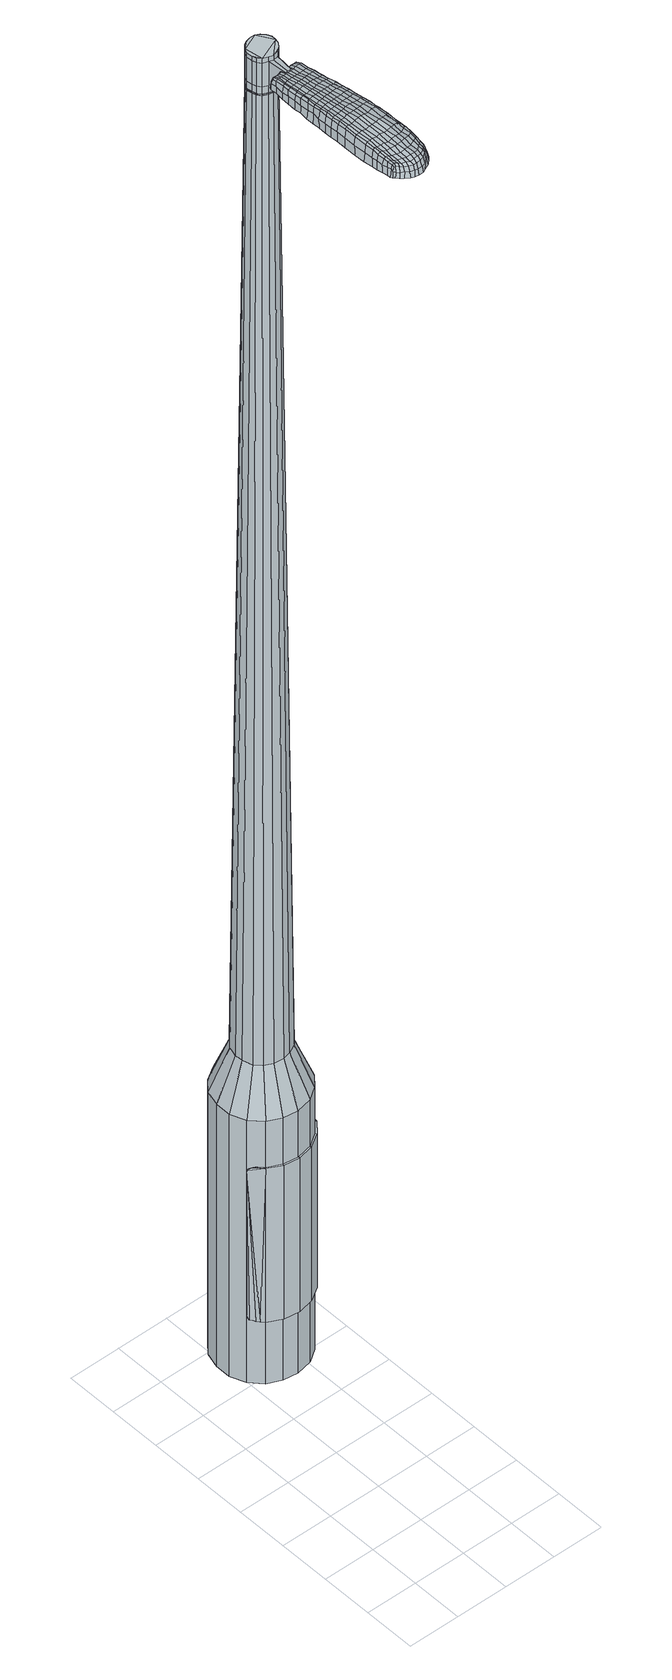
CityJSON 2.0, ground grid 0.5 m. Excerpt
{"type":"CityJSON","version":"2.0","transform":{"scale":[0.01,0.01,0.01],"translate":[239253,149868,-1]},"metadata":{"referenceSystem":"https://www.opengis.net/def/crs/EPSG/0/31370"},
"CityObjects":{
"object1":{"type":"GenericCityObject","attributes":{"cluster":774,"mean_distance_to_centroid":0.327,"new_centroid_x":239253.84,"new_centroid_y":149870.8,"mean_distance_to_camera":8.28,"H1":7.16,"H2":11.08,"Z_final":112.35,"cluster2":-1,"proj_x":239250.03,"proj_y":149870.94,"id_line":51795,"bearing_l":182.14,"distance":3.81,"orientation":"left","G_obj":272.14},"geometry":[{"type":"MultiSurface","lod":"2","boundaries":[[[0,1,2,3]],[[1,4,5,2]],[[4,6,7,5]],[[6,8,9,7]],[[8,10,11,9]],[[10,12,13,11]],[[12,14,15,13]],[[14,16,17,15]],[[16,18,19,17]],[[18,20,21,19]],[[20,22,23,21]],[[22,24,25,23]],[[24,26,27,25]],[[26,28,29,27]],[[28,30,31,29]],[[30,32,33,31]],[[32,34,35,33]],[[34,0,3,35]],[[36,37,38,39]],[[38,40,41,42]],[[41,43,42]],[[42,44,45,46]],[[45,47,46]],[[46,48,49,50]],[[49,51,50]],[[42,46,50,38]],[[50,52,39,38]],[[53,36,39]],[[2,5,7,35]],[[7,9,11,15]],[[11,13,15]],[[15,17,19,23]],[[19,21,23]],[[23,25,27,31]],[[27,29,31]],[[15,23,31,7]],[[31,33,35,7]],[[3,2,35]],[[1,0,54,55]],[[0,34,56,54]],[[34,32,57,56]],[[32,30,58,57]],[[30,28,59,58]],[[28,26,60,59]],[[26,24,61,60]],[[24,22,62,61]],[[22,20,63,62]],[[20,18,64,63]],[[18,16,65,64]],[[16,14,66,65]],[[14,12,67,66]],[[12,10,68,67]],[[10,8,69,68]],[[8,6,70,69]],[[6,4,71,70]],[[4,1,55,71]],[[55,54,72,73]],[[54,56,74,72]],[[56,57,75,74]],[[57,58,76,75]],[[58,59,77,76]],[[59,60,78,77]],[[60,61,79,78]],[[61,62,80,79]],[[62,63,81,80]],[[63,64,82,81]],[[64,65,83,82]],[[65,66,84,83]],[[66,67,85,84]],[[67,68,86,85]],[[68,69,87,86]],[[69,70,88,87]],[[70,71,89,88]],[[71,55,73,89]],[[90,91,92,93]],[[94,95,91,90]],[[96,97,95,94]],[[98,99,97,96]],[[100,101,99,98]],[[102,103,101,100]],[[79,104,103,102]],[[105,106,104,79]],[[107,108,106,105]],[[82,109,108,107]],[[83,110,109,82]],[[111,112,110,83]],[[85,113,112,111]],[[114,115,113,85]],[[87,116,115,114]],[[117,118,116,87]],[[119,120,118,117]],[[93,92,120,119]],[[121,122,123,124]],[[125,121,124,126]],[[127,125,126,128]],[[129,127,128,130]],[[131,129,130,132]],[[133,131,132,134]],[[135,133,134,136]],[[137,135,136,138]],[[139,137,138,140]],[[141,139,140,142]],[[143,141,142,144]],[[145,143,144,146]],[[147,145,146,148]],[[149,147,148,150]],[[151,149,150,152]],[[153,151,152,154]],[[73,72,90,93]],[[72,74,94,90]],[[74,75,96,94]],[[75,76,98,96]],[[76,77,100,98]],[[77,78,102,100]],[[78,79,102]],[[80,105,79]],[[80,81,107,105]],[[81,82,107]],[[84,111,83]],[[84,85,111]],[[86,114,85]],[[86,87,114]],[[88,117,87]],[[88,89,119,117]],[[89,73,93,119]],[[155,156,92,91]],[[156,157,120,92]],[[157,158,118,120]],[[158,116,118]],[[159,115,116]],[[159,113,115]],[[160,112,113]],[[160,110,112]],[[161,108,109]],[[161,162,106,108]],[[162,104,106]],[[163,103,104]],[[163,164,101,103]],[[164,165,99,101]],[[165,166,97,99]],[[166,167,95,97]],[[167,155,91,95]],[[39,52,153,168]],[[156,155,169,154]],[[53,39,168,122]],[[155,167,123,169]],[[36,53,122,121]],[[167,166,124,123]],[[37,36,121,125]],[[166,165,126,124]],[[38,37,125,127]],[[165,164,128,126]],[[40,38,127,129]],[[164,163,130,128]],[[41,40,129,131]],[[163,104,132,130]],[[43,41,131,133]],[[104,162,134,132]],[[42,43,133,135]],[[162,161,136,134]],[[44,42,135,137]],[[161,109,138,136]],[[45,44,137,139]],[[109,110,140,138]],[[47,45,139,141]],[[110,160,142,140]],[[46,47,141,143]],[[160,113,144,142]],[[48,46,143,145]],[[113,159,146,144]],[[49,48,145,147]],[[159,116,148,146]],[[51,49,147,149]],[[116,158,150,148]],[[50,51,149,151]],[[158,157,152,150]],[[52,50,151,153]],[[157,156,154,152]],[[153,154,170,171]],[[154,169,172,170]],[[169,123,173,172]],[[123,122,174,173]],[[122,168,175,174]],[[168,153,171,175]],[[176,177,178,179]],[[180,176,179,181]],[[176,180,182,183]],[[177,176,183,184]],[[185,186,187,188]],[[189,185,188,190]],[[185,189,191,192]],[[186,185,192,193]],[[194,195,196,197]],[[198,194,197,199]],[[194,198,200,201]],[[195,194,201,202]],[[203,204,205,206]],[[207,203,206,208]],[[203,207,209,210]],[[204,203,210,211]],[[212,213,214,215]],[[216,212,215,217]],[[212,216,218,219]],[[213,212,219,220]],[[221,222,223,224]],[[225,221,224,226]],[[221,225,227,228]],[[222,221,228,229]],[[230,231,232,233]],[[222,230,233,223]],[[230,222,229,234]],[[231,230,234,235]],[[236,237,238,239]],[[231,236,239,232]],[[236,231,235,240]],[[237,236,240,241]],[[242,180,181,243]],[[237,242,243,238]],[[242,237,241,244]],[[180,242,244,182]],[[245,246,247,248]],[[249,245,248,250]],[[245,249,251,252]],[[246,245,252,253]],[[254,255,256,257]],[[246,254,257,247]],[[254,246,253,258]],[[255,254,258,259]],[[260,261,262,263]],[[255,260,263,256]],[[260,255,259,264]],[[261,260,264,265]],[[266,267,268,269]],[[261,266,269,262]],[[266,261,265,270]],[[267,266,270,271]],[[272,177,184,273]],[[267,272,273,268]],[[272,267,271,274]],[[177,272,274,178]],[[275,276,277,278]],[[279,275,278,280]],[[275,279,281,282]],[[276,275,282,283]],[[284,285,286,287]],[[276,284,287,277]],[[284,276,283,288]],[[285,284,288,289]],[[290,291,292,293]],[[285,290,293,286]],[[290,285,289,294]],[[291,290,294,295]],[[296,189,190,297]],[[291,296,297,292]],[[296,291,295,298]],[[189,296,298,191]],[[299,300,301,302]],[[303,299,302,304]],[[299,303,305,306]],[[300,299,306,307]],[[308,309,310,311]],[[300,308,311,301]],[[308,300,307,312]],[[309,308,312,313]],[[314,315,316,317]],[[309,314,317,310]],[[314,309,313,318]],[[315,314,318,319]],[[320,321,322,323]],[[315,320,323,316]],[[320,315,319,324]],[[321,320,324,325]],[[326,186,193,327]],[[321,326,327,322]],[[326,321,325,328]],[[186,326,328,187]],[[329,215,214,330]],[[331,329,330,332]],[[329,331,333,334]],[[215,329,334,217]],[[335,331,332,336]],[[337,335,336,338]],[[335,337,339,340]],[[331,335,340,333]],[[341,337,338,342]],[[343,341,342,344]],[[341,343,345,346]],[[337,341,346,339]],[[347,343,344,348]],[[349,347,348,350]],[[347,349,351,352]],[[343,347,352,345]],[[353,349,350,354]],[[204,353,354,205]],[[353,204,211,355]],[[349,353,355,351]],[[356,357,202,201]],[[358,356,201,200]],[[356,358,359,360]],[[357,356,360,361]],[[362,363,361,360]],[[364,362,360,359]],[[362,364,365,366]],[[363,362,366,367]],[[368,369,367,366]],[[370,368,366,365]],[[368,370,371,372]],[[369,368,372,373]],[[374,375,373,372]],[[376,374,372,371]],[[374,376,209,207]],[[375,374,207,208]],[[377,378,379,380]],[[279,377,380,281]],[[377,279,280,381]],[[378,377,381,382]],[[383,198,199,384]],[[378,383,384,379]],[[383,378,382,385]],[[198,383,385,200]],[[386,387,388,389]],[[225,386,389,227]],[[386,225,226,390]],[[387,386,390,391]],[[392,393,394,395]],[[387,392,395,388]],[[392,387,391,396]],[[393,392,396,397]],[[398,195,202,399]],[[393,398,399,394]],[[398,393,397,400]],[[195,398,400,196]],[[401,402,403,404]],[[183,401,404,184]],[[401,183,182,405]],[[402,401,405,406]],[[407,408,409,410]],[[402,407,410,403]],[[407,402,406,411]],[[408,407,411,412]],[[413,206,205,414]],[[408,413,414,409]],[[413,408,412,415]],[[206,413,415,208]],[[416,417,418,419]],[[188,416,419,190]],[[416,188,187,420]],[[417,416,420,421]],[[422,210,209,423]],[[417,422,423,418]],[[422,417,421,424]],[[210,422,424,211]],[[425,426,427,428]],[[303,425,428,305]],[[425,303,304,429]],[[426,425,429,430]],[[431,216,217,432]],[[426,431,432,427]],[[431,426,430,433]],[[216,431,433,218]],[[434,435,436,437]],[[249,434,437,251]],[[434,249,250,438]],[[435,434,438,439]],[[440,441,442,443]],[[435,440,443,436]],[[440,435,439,444]],[[441,440,444,445]],[[446,213,220,447]],[[441,446,447,442]],[[446,441,445,448]],[[213,446,448,214]],[[449,450,439,438]],[[248,449,438,250]],[[449,248,247,451]],[[450,449,451,452]],[[453,454,445,444]],[[450,453,444,439]],[[453,450,452,455]],[[454,453,455,456]],[[457,330,214,448]],[[454,457,448,445]],[[457,454,456,458]],[[330,457,458,332]],[[459,460,461,462]],[[306,459,462,307]],[[459,306,305,428]],[[460,459,428,427]],[[463,334,333,464]],[[460,463,464,461]],[[463,460,427,432]],[[334,463,432,217]],[[465,466,452,451]],[[257,465,451,247]],[[465,257,256,467]],[[466,465,467,468]],[[469,470,456,455]],[[466,469,455,452]],[[469,466,468,471]],[[470,469,471,472]],[[473,336,332,458]],[[470,473,458,456]],[[473,470,472,474]],[[336,473,474,338]],[[475,476,477,478]],[[312,475,478,313]],[[475,312,307,462]],[[476,475,462,461]],[[479,340,339,480]],[[476,479,480,477]],[[479,476,461,464]],[[340,479,464,333]],[[481,482,468,467]],[[263,481,467,256]],[[481,263,262,483]],[[482,481,483,484]],[[485,486,472,471]],[[482,485,471,468]],[[485,482,484,487]],[[486,485,487,488]],[[489,342,338,474]],[[486,489,474,472]],[[489,486,488,490]],[[342,489,490,344]],[[491,492,493,494]],[[318,491,494,319]],[[491,318,313,478]],[[492,491,478,477]],[[495,346,345,496]],[[492,495,496,493]],[[495,492,477,480]],[[346,495,480,339]],[[497,498,484,483]],[[269,497,483,262]],[[497,269,268,499]],[[498,497,499,500]],[[501,502,488,487]],[[498,501,487,484]],[[501,498,500,503]],[[502,501,503,504]],[[505,348,344,490]],[[502,505,490,488]],[[505,502,504,506]],[[348,505,506,350]],[[507,508,509,510]],[[324,507,510,325]],[[507,324,319,494]],[[508,507,494,493]],[[511,352,351,512]],[[508,511,512,509]],[[511,508,493,496]],[[352,511,496,345]],[[513,514,500,499]],[[273,513,499,268]],[[513,273,184,404]],[[514,513,404,403]],[[515,516,504,503]],[[514,515,503,500]],[[515,514,403,410]],[[516,515,410,409]],[[517,354,350,506]],[[516,517,506,504]],[[517,516,409,414]],[[354,517,414,205]],[[518,519,421,420]],[[328,518,420,187]],[[518,328,325,510]],[[519,518,510,509]],[[520,355,211,424]],[[519,520,424,421]],[[520,519,509,512]],[[355,520,512,351]],[[521,522,382,381]],[[278,521,381,280]],[[521,278,277,523]],[[522,521,523,524]],[[525,358,200,385]],[[522,525,385,382]],[[525,522,524,526]],[[358,525,526,359]],[[527,528,529,530]],[[228,527,530,229]],[[527,228,227,389]],[[528,527,389,388]],[[531,532,533,534]],[[528,531,534,529]],[[531,528,388,395]],[[532,531,395,394]],[[535,357,361,536]],[[532,535,536,533]],[[535,532,394,399]],[[357,535,399,202]],[[537,538,524,523]],[[287,537,523,277]],[[537,287,286,539]],[[538,537,539,540]],[[541,364,359,526]],[[538,541,526,524]],[[541,538,540,542]],[[364,541,542,365]],[[543,544,545,546]],[[234,543,546,235]],[[543,234,229,530]],[[544,543,530,529]],[[547,548,549,550]],[[544,547,550,545]],[[547,544,529,534]],[[548,547,534,533]],[[551,363,367,552]],[[548,551,552,549]],[[551,548,533,536]],[[363,551,536,361]],[[553,554,540,539]],[[293,553,539,286]],[[553,293,292,555]],[[554,553,555,556]],[[557,370,365,542]],[[554,557,542,540]],[[557,554,556,558]],[[370,557,558,371]],[[559,560,561,562]],[[240,559,562,241]],[[559,240,235,546]],[[560,559,546,545]],[[563,564,565,566]],[[560,563,566,561]],[[563,560,545,550]],[[564,563,550,549]],[[567,369,373,568]],[[564,567,568,565]],[[567,564,549,552]],[[369,567,552,367]],[[569,570,556,555]],[[297,569,555,292]],[[569,297,190,419]],[[570,569,419,418]],[[571,376,371,558]],[[570,571,558,556]],[[571,570,418,423]],[[376,571,423,209]],[[572,573,406,405]],[[244,572,405,182]],[[572,244,241,562]],[[573,572,562,561]],[[574,575,412,411]],[[573,574,411,406]],[[574,573,561,566]],[[575,574,566,565]],[[576,375,208,415]],[[575,576,415,412]],[[576,575,565,568]],[[375,576,568,373]],[[577,578,579,580]],[[580,579,581,582]],[[583,581,579,584]],[[584,579,578,585]],[[586,587,588,589]],[[589,588,590,591]],[[592,590,588,593]],[[593,588,587,594]],[[595,596,597,598]],[[598,597,599,600]],[[601,599,597,602]],[[602,597,596,603]],[[604,605,606,607]],[[607,606,608,609]],[[610,608,606,611]],[[611,606,605,612]],[[613,614,615,616]],[[616,615,617,618]],[[619,617,615,620]],[[620,615,614,621]],[[622,623,624,625]],[[625,624,626,627]],[[628,626,624,629]],[[629,624,623,630]],[[631,632,633,634]],[[634,633,623,622]],[[630,623,633,635]],[[635,633,632,636]],[[637,638,639,640]],[[640,639,632,631]],[[636,632,639,641]],[[641,639,638,642]],[[582,581,643,644]],[[644,643,638,637]],[[642,638,643,645]],[[645,643,581,583]],[[646,647,648,649]],[[649,648,650,651]],[[652,650,648,653]],[[653,648,647,654]],[[655,656,657,658]],[[658,657,647,646]],[[654,647,657,659]],[[659,657,656,660]],[[661,662,663,664]],[[664,663,656,655]],[[660,656,663,665]],[[665,663,662,666]],[[667,668,669,670]],[[670,669,662,661]],[[666,662,669,671]],[[671,669,668,672]],[[585,578,673,674]],[[674,673,668,667]],[[672,668,673,675]],[[675,673,578,577]],[[676,677,678,679]],[[679,678,680,681]],[[682,680,678,683]],[[683,678,677,684]],[[685,686,687,688]],[[688,687,677,676]],[[684,677,687,689]],[[689,687,686,690]],[[691,692,693,694]],[[694,693,686,685]],[[690,686,693,695]],[[695,693,692,696]],[[591,590,697,698]],[[698,697,692,691]],[[696,692,697,699]],[[699,697,590,592]],[[700,701,702,703]],[[703,702,704,705]],[[706,704,702,707]],[[707,702,701,708]],[[709,710,711,712]],[[712,711,701,700]],[[708,701,711,713]],[[713,711,710,714]],[[715,716,717,718]],[[718,717,710,709]],[[714,710,717,719]],[[719,717,716,720]],[[721,722,723,724]],[[724,723,716,715]],[[720,716,723,725]],[[725,723,722,726]],[[594,587,727,728]],[[728,727,722,721]],[[726,722,727,729]],[[729,727,587,586]],[[613,616,730,731]],[[731,730,732,733]],[[734,732,730,735]],[[735,730,616,618]],[[733,732,736,737]],[[737,736,738,739]],[[740,738,736,741]],[[741,736,732,734]],[[739,738,742,743]],[[743,742,744,745]],[[746,744,742,747]],[[747,742,738,740]],[[745,744,748,749]],[[749,748,750,751]],[[752,750,748,753]],[[753,748,744,746]],[[751,750,754,755]],[[755,754,605,604]],[[612,605,754,756]],[[756,754,750,752]],[[603,757,758,602]],[[602,758,759,601]],[[760,759,758,761]],[[761,758,757,762]],[[762,763,764,761]],[[761,764,765,760]],[[766,765,764,767]],[[767,764,763,768]],[[768,769,770,767]],[[767,770,771,766]],[[772,771,770,773]],[[773,770,769,774]],[[774,775,776,773]],[[773,776,777,772]],[[610,777,776,608]],[[608,776,775,609]],[[778,779,780,781]],[[781,780,680,682]],[[681,680,780,782]],[[782,780,779,783]],[[600,599,784,785]],[[785,784,779,778]],[[783,779,784,786]],[[786,784,599,601]],[[787,788,789,790]],[[790,789,626,628]],[[627,626,789,791]],[[791,789,788,792]],[[793,794,795,796]],[[796,795,788,787]],[[792,788,795,797]],[[797,795,794,798]],[[603,596,799,800]],[[800,799,794,793]],[[798,794,799,801]],[[801,799,596,595]],[[802,803,804,805]],[[805,804,584,585]],[[583,584,804,806]],[[806,804,803,807]],[[808,809,810,811]],[[811,810,803,802]],[[807,803,810,812]],[[812,810,809,813]],[[604,607,814,815]],[[815,814,809,808]],[[813,809,814,816]],[[816,814,607,609]],[[817,818,819,820]],[[820,819,589,591]],[[586,589,819,821]],[[821,819,818,822]],[[610,611,823,824]],[[824,823,818,817]],[[822,818,823,825]],[[825,823,611,612]],[[826,827,704,828]],[[828,704,706]],[[705,704,827,829]],[[618,617,830,831]],[[831,830,827,826]],[[829,827,830,832]],[[832,830,617,619]],[[833,834,650,835]],[[835,650,652]],[[651,650,836]],[[836,650,834,837]],[[838,839,840,841]],[[841,840,834,833]],[[837,834,840,842]],[[842,840,839,843]],[[621,614,844,845]],[[845,844,839,838]],[[843,839,844,846]],[[846,844,614,613]],[[837,847,848,836]],[[836,848,649,651]],[[646,649,848,849]],[[849,848,847,850]],[[843,851,852,842]],[[842,852,847,837]],[[850,847,852,853]],[[853,852,851,854]],[[613,731,855,846]],[[846,855,851,843]],[[854,851,855,856]],[[856,855,731,733]],[[857,858,859,860]],[[860,859,707,708]],[[706,707,859,828]],[[828,859,858,826]],[[734,735,861,862]],[[862,861,858,857]],[[826,858,861,831]],[[831,861,735,618]],[[850,863,864,849]],[[849,864,658,646]],[[655,658,864,865]],[[865,864,863,866]],[[854,867,868,853]],[[853,868,863,850]],[[866,863,868,869]],[[869,868,867,870]],[[733,737,871,856]],[[856,871,867,854]],[[870,867,871,872]],[[872,871,737,739]],[[873,874,875,876]],[[876,875,713,714]],[[708,713,875,860]],[[860,875,874,857]],[[740,741,877,878]],[[878,877,874,873]],[[857,874,877,862]],[[862,877,741,734]],[[866,879,880,865]],[[865,880,664,655]],[[661,664,880,881]],[[881,880,879,882]],[[870,883,884,869]],[[869,884,879,866]],[[882,879,884,885]],[[885,884,883,886]],[[739,743,887,872]],[[872,887,883,870]],[[886,883,887,888]],[[888,887,743,745]],[[889,890,891,892]],[[892,891,719,720]],[[714,719,891,876]],[[876,891,890,873]],[[746,747,893,894]],[[894,893,890,889]],[[873,890,893,878]],[[878,893,747,740]],[[882,895,896,881]],[[881,896,670,661]],[[667,670,896,897]],[[897,896,895,898]],[[886,899,900,885]],[[885,900,895,882]],[[898,895,900,901]],[[901,900,899,902]],[[745,749,903,888]],[[888,903,899,886]],[[902,899,903,904]],[[904,903,749,751]],[[905,906,907,908]],[[908,907,725,726]],[[720,725,907,892]],[[892,907,906,889]],[[752,753,909,910]],[[910,909,906,905]],[[889,906,909,894]],[[894,909,753,746]],[[898,911,912,897]],[[897,912,674,667]],[[585,674,912,805]],[[805,912,911,802]],[[902,913,914,901]],[[901,914,911,898]],[[802,911,914,811]],[[811,914,913,808]],[[751,755,915,904]],[[904,915,913,902]],[[808,913,915,815]],[[815,915,755,604]],[[822,916,917,821]],[[821,917,729,586]],[[726,729,917,908]],[[908,917,916,905]],[[612,756,918,825]],[[825,918,916,822]],[[905,916,918,910]],[[910,918,756,752]],[[783,919,920,782]],[[782,920,679,681]],[[676,679,920,921]],[[921,920,919,922]],[[601,759,923,786]],[[786,923,919,783]],[[922,919,923,924]],[[924,923,759,760]],[[925,926,927,928]],[[928,927,629,630]],[[628,629,927,790]],[[790,927,926,787]],[[929,930,931,932]],[[932,931,926,925]],[[787,926,931,796]],[[796,931,930,793]],[[762,757,933,934]],[[934,933,930,929]],[[793,930,933,800]],[[800,933,757,603]],[[922,935,936,921]],[[921,936,688,676]],[[685,688,936,937]],[[937,936,935,938]],[[760,765,939,924]],[[924,939,935,922]],[[938,935,939,940]],[[940,939,765,766]],[[941,942,943,944]],[[944,943,635,636]],[[630,635,943,928]],[[928,943,942,925]],[[945,946,947,948]],[[948,947,942,941]],[[925,942,947,932]],[[932,947,946,929]],[[768,763,949,950]],[[950,949,946,945]],[[929,946,949,934]],[[934,949,763,762]],[[938,951,952,937]],[[937,952,694,685]],[[691,694,952,953]],[[953,952,951,954]],[[766,771,955,940]],[[940,955,951,938]],[[954,951,955,956]],[[956,955,771,772]],[[957,958,959,960]],[[960,959,641,642]],[[636,641,959,944]],[[944,959,958,941]],[[961,962,963,964]],[[964,963,958,957]],[[941,958,963,948]],[[948,963,962,945]],[[774,769,965,966]],[[966,965,962,961]],[[945,962,965,950]],[[950,965,769,768]],[[954,967,968,953]],[[953,968,698,691]],[[591,698,968,820]],[[820,968,967,817]],[[772,777,969,956]],[[956,969,967,954]],[[817,967,969,824]],[[824,969,777,610]],[[807,970,971,806]],[[806,971,645,583]],[[642,645,971,960]],[[960,971,970,957]],[[813,972,973,812]],[[812,973,970,807]],[[957,970,973,964]],[[964,973,972,961]],[[609,775,974,816]],[[816,974,972,813]],[[961,972,974,966]],[[966,974,775,774]],[[577,580,179,178]],[[580,582,181,179]],[[592,593,192,191]],[[593,594,193,192]],[[595,598,197,196]],[[598,600,199,197]],[[619,620,219,218]],[[620,621,220,219]],[[622,625,224,223]],[[625,627,226,224]],[[631,634,233,232]],[[634,622,223,233]],[[637,640,239,238]],[[640,631,232,239]],[[582,644,243,181]],[[644,637,238,243]],[[652,653,252,251]],[[653,654,253,252]],[[654,659,258,253]],[[659,660,259,258]],[[660,665,264,259]],[[665,666,265,264]],[[666,671,270,265]],[[671,672,271,270]],[[672,675,274,271]],[[675,577,178,274]],[[682,683,282,281]],[[683,684,283,282]],[[684,689,288,283]],[[689,690,289,288]],[[690,695,294,289]],[[695,696,295,294]],[[696,699,298,295]],[[699,592,191,298]],[[700,703,302,301]],[[703,705,304,302]],[[709,712,311,310]],[[712,700,301,311]],[[715,718,317,316]],[[718,709,310,317]],[[721,724,323,322]],[[724,715,316,323]],[[594,728,327,193]],[[728,721,322,327]],[[778,781,380,379]],[[781,682,281,380]],[[600,785,384,199]],[[785,778,379,384]],[[627,791,390,226]],[[791,792,391,390]],[[792,797,396,391]],[[797,798,397,396]],[[798,801,400,397]],[[801,595,196,400]],[[705,429,304]],[[705,829,430,429]],[[829,832,433,430]],[[832,619,218,433]],[[833,835,437,436]],[[835,652,251,437]],[[838,841,443,442]],[[841,833,436,443]],[[621,845,447,220]],[[845,838,442,447]],[[975,976,977,978]],[[979,980,978,977]],[[981,982,983,984]],[[985,986,987,988]],[[976,989,990,977]],[[991,979,977,990]],[[992,981,984,993]],[[994,995,986,985]],[[989,996,997,990]],[[997,998,991,990]],[[999,992,993,1000]],[[1001,995,994,1002]],[[996,1003,1004,997]],[[1004,1005,998,997]],[[1006,999,1000,1007]],[[1008,1001,1002,1009]],[[1010,1011,1012,1013]],[[1014,1015,1011,1010]],[[1014,1016,1017,1015]],[[1016,1018,1019,1017]],[[1020,1021,1022,1023]],[[1024,1025,1021,1020]],[[1026,1027,1025,1024]],[[1028,1029,1027,1026]],[[1023,1012,1011,1020]],[[1020,1011,1015,1024]],[[1015,1017,1026,1024]],[[1017,1019,1028,1026]],[[984,983,980,979]],[[993,984,979,991]],[[998,1000,993,991]],[[1005,1007,1000,998]],[[985,988,982,981]],[[994,985,981,992]],[[1002,994,992,999]],[[1009,1002,999,1006]],[[986,1010,1013,987]],[[995,1014,1010,986]],[[1016,1014,995,1001]],[[1018,1016,1001,1008]],[[1030,1031,1032,1033]],[[1032,1034,1035,1036]],[[1032,1036,1037,1038]],[[1032,1038,1033]],[[1039,1030,1033,1040]],[[1041,1040,1033,1042]],[[1043,1042,1033]],[[1044,1032,1031,1045]],[[1046,1044,1045,1047]],[[1048,1046,1047,1049]],[[1050,1048,1049,1051]],[[1052,1050,1051,1053]],[[1053,1054,1055,1056]],[[1053,1056,1057,1058]],[[1053,1058,1059,1060]],[[1059,1061,1062,1063]],[[1059,1063,1064,1065]],[[1059,1065,1060]],[[1053,1060,1052]],[[1066,1067,1031,1030]],[[1068,1069,1034,1032]],[[1070,1071,1043,1033]],[[1067,1072,1045,1031]],[[1073,1068,1032,1044]],[[1072,1074,1047,1045]],[[1075,1073,1044,1046]],[[1074,1076,1049,1047]],[[1077,1075,1046,1048]],[[1076,1078,1051,1049]],[[1079,1077,1048,1050]],[[1078,1080,1053,1051]],[[1081,1079,1050,1052]],[[1080,1082,1054,1053]],[[1083,1084,1061,1059]],[[1085,1081,1052,1060]],[[1055,1054,1082,1086]],[[1056,1055,1086,1087]],[[1057,1056,1087,1088]],[[1058,1057,1088,1089]],[[1059,1058,1089,1083]],[[1090,1066,1030,1039]],[[1091,1090,1039,1040]],[[1092,1091,1040,1041]],[[1093,1092,1041,1042]],[[1071,1093,1042,1043]],[[1035,1034,1069,1094]],[[1062,1061,1084,1095]],[[1036,1035,1094,1096]],[[1037,1036,1096,1097]],[[1038,1037,1097,1098]],[[1033,1038,1098,1070]],[[1063,1062,1095,1099]],[[1064,1063,1099,1100]],[[1065,1064,1100,1101]],[[1060,1065,1101,1085]]]}]}
},
"vertices":[
[87,236,384],[73,238,384],[73,238,96],[87,236,96],[60,244,384],[60,244,96],[50,255,384],[50,255,96],[44,269,384],[44,269,96],[44,284,384],[44,284,96],[48,298,384],[48,298,96],[57,309,384],[57,309,96],[70,317,384],[70,317,96],[84,320,384],[84,320,96],[99,318,384],[99,318,96],[112,311,384],[112,311,96],[122,300,384],[122,300,96],[127,287,384],[127,287,96],[128,272,384],[128,272,96],[123,258,384],[123,258,96],[114,247,384],[114,247,96],[102,239,384],[102,239,96],[95,268,1524],[98,272,1524],[99,276,1524],[86,264,1524],[99,281,1524],[97,285,1524],[90,291,1524],[94,289,1524],[85,291,1524],[81,290,1524],[74,284,1524],[77,288,1524],[72,280,1524],[73,275,1524],[77,267,1524],[74,271,1524],[82,265,1524],[91,265,1524],[87,253,429],[78,254,429],[95,255,429],[103,259,429],[108,266,429],[111,274,429],[110,283,429],[107,291,429],[101,298,429],[93,302,429],[85,303,429],[76,301,429],[69,297,429],[63,290,429],[61,281,429],[61,273,429],[64,264,429],[70,258,429],[86,264,1483],[82,265,1483],[91,265,1483],[95,268,1483],[98,272,1483],[99,276,1483],[99,281,1483],[97,285,1483],[94,289,1483],[90,291,1483],[85,291,1483],[81,290,1483],[77,288,1483],[74,284,1483],[72,280,1483],[73,275,1483],[74,271,1483],[77,267,1483],[86,265,1483],[86,265,1485],[82,266,1485],[82,266,1483],[91,266,1483],[91,266,1485],[94,268,1483],[94,268,1485],[97,272,1483],[97,272,1485],[98,276,1483],[98,276,1485],[98,281,1483],[98,281,1485],[97,285,1485],[94,288,1483],[94,288,1485],[90,290,1483],[90,290,1485],[85,291,1485],[81,290,1485],[77,287,1483],[77,287,1485],[74,284,1485],[73,280,1483],[73,280,1485],[73,275,1485],[75,271,1483],[75,271,1485],[78,268,1483],[78,268,1485],[95,268,1519],[91,265,1519],[91,265,1493],[95,268,1493],[98,272,1519],[98,272,1493],[99,276,1519],[99,276,1493],[99,281,1519],[99,281,1493],[97,285,1519],[97,285,1493],[94,289,1519],[94,289,1493],[90,291,1519],[90,291,1493],[85,291,1519],[85,291,1493],[81,290,1519],[81,290,1493],[77,288,1519],[77,288,1493],[74,284,1519],[74,284,1493],[72,280,1519],[72,280,1493],[73,275,1519],[73,275,1493],[74,271,1519],[74,271,1493],[77,267,1519],[77,267,1493],[82,265,1519],[82,265,1493],[86,264,1485],[82,265,1485],[77,267,1485],[74,271,1485],[72,280,1485],[77,288,1485],[90,291,1485],[94,289,1485],[99,281,1485],[99,276,1485],[98,272,1485],[95,268,1485],[91,265,1485],[86,264,1519],[86,264,1493],[84,246,1513],[84,246,1518],[87,246,1513],[90,246,1513],[90,246,1518],[87,246,1518],[70,171,1519],[70,178,1518],[69,177,1509],[69,170,1510],[70,162,1519],[69,161,1510],[72,163,1526],[72,172,1525],[72,179,1525],[109,172,1519],[108,179,1518],[107,180,1525],[107,173,1525],[109,164,1519],[108,164,1526],[111,162,1510],[110,171,1510],[110,178,1509],[94,98,1519],[90,98,1519],[90,97,1513],[94,97,1513],[98,99,1519],[98,99,1513],[98,101,1524],[94,100,1524],[90,100,1524],[91,172,1530],[91,180,1529],[87,180,1529],[88,172,1530],[91,163,1531],[88,163,1531],[95,163,1530],[95,172,1530],[94,180,1529],[88,253,1512],[85,253,1512],[85,252,1517],[88,252,1517],[91,253,1512],[91,252,1517],[91,252,1506],[88,252,1506],[85,252,1506],[74,112,1519],[73,115,1519],[72,114,1512],[72,111,1512],[74,110,1518],[73,109,1512],[75,110,1522],[75,112,1523],[74,116,1524],[72,120,1519],[72,126,1519],[70,124,1512],[71,119,1512],[74,120,1524],[73,126,1525],[71,131,1519],[71,139,1519],[69,138,1511],[70,130,1511],[73,132,1526],[72,140,1526],[70,151,1519],[69,149,1510],[72,152,1526],[72,245,1513],[71,237,1513],[73,238,1518],[73,246,1517],[72,251,1512],[73,250,1516],[71,250,1506],[71,244,1507],[70,236,1507],[71,230,1514],[71,222,1515],[72,223,1520],[72,231,1519],[70,229,1507],[70,221,1507],[71,215,1515],[71,207,1516],[72,208,1522],[72,216,1521],[70,214,1508],[69,206,1508],[71,200,1517],[70,193,1517],[72,194,1524],[72,201,1523],[69,199,1508],[69,191,1509],[70,185,1518],[72,186,1524],[69,184,1509],[109,112,1519],[110,116,1519],[108,116,1524],[108,113,1523],[109,110,1518],[108,111,1522],[110,109,1512],[111,112,1512],[111,115,1512],[110,121,1519],[110,126,1519],[109,127,1525],[109,121,1524],[111,120,1512],[112,125,1512],[110,132,1519],[110,140,1519],[109,141,1526],[109,133,1526],[112,131,1511],[112,139,1511],[110,152,1519],[108,153,1526],[111,151,1510],[102,246,1513],[103,238,1513],[104,237,1507],[103,245,1507],[101,251,1512],[102,251,1506],[100,250,1516],[101,246,1517],[101,239,1518],[103,231,1514],[104,223,1515],[105,222,1507],[105,230,1507],[102,232,1519],[103,224,1520],[105,216,1515],[105,208,1516],[107,207,1508],[106,215,1508],[103,217,1521],[104,209,1522],[106,201,1517],[107,194,1517],[108,193,1509],[108,200,1508],[105,202,1523],[105,195,1524],[107,187,1518],[109,185,1509],[106,187,1524],[88,246,1519],[85,246,1519],[88,239,1520],[86,239,1520],[91,239,1520],[91,246,1519],[89,231,1522],[86,231,1522],[89,224,1523],[86,224,1523],[92,224,1523],[92,232,1521],[89,217,1524],[86,216,1524],[90,209,1525],[87,209,1525],[93,209,1525],[92,217,1524],[90,202,1526],[87,202,1526],[90,194,1527],[87,194,1527],[94,194,1527],[93,202,1526],[90,187,1528],[87,187,1528],[94,187,1528],[94,103,1527],[90,103,1527],[98,104,1526],[98,108,1527],[94,107,1528],[90,107,1528],[93,114,1529],[90,114,1529],[97,115,1528],[97,122,1530],[93,121,1530],[89,121,1530],[93,128,1531],[89,128,1531],[97,129,1530],[97,138,1531],[92,137,1531],[89,137,1531],[92,150,1531],[88,150,1531],[96,151,1531],[108,108,1518],[106,105,1519],[107,105,1513],[109,107,1513],[107,109,1523],[105,107,1523],[102,102,1519],[103,101,1513],[102,104,1524],[75,107,1518],[77,105,1518],[78,107,1523],[76,109,1523],[74,107,1513],[76,104,1513],[80,103,1519],[83,100,1519],[83,102,1524],[80,104,1523],[79,102,1513],[83,99,1513],[87,99,1519],[87,100,1524],[86,98,1513],[73,172,1528],[75,172,1528],[75,179,1528],[73,179,1527],[73,164,1528],[75,163,1529],[78,172,1529],[81,172,1530],[81,179,1529],[78,179,1528],[78,163,1529],[81,163,1530],[84,172,1530],[84,179,1529],[85,163,1531],[106,173,1528],[103,173,1529],[104,164,1529],[106,165,1528],[105,180,1527],[103,180,1528],[99,173,1529],[100,164,1530],[99,180,1528],[100,253,1512],[98,253,1512],[97,252,1517],[99,252,1517],[101,252,1506],[99,252,1506],[94,253,1512],[94,252,1517],[95,252,1506],[73,252,1512],[75,253,1512],[74,252,1506],[72,252,1506],[74,251,1517],[75,251,1517],[77,253,1512],[80,253,1512],[79,252,1506],[77,252,1506],[78,251,1517],[80,251,1517],[82,253,1512],[82,252,1506],[83,252,1517],[74,246,1519],[76,246,1519],[74,238,1520],[75,238,1520],[78,246,1519],[80,246,1519],[78,239,1520],[80,239,1520],[83,246,1519],[83,239,1520],[100,247,1519],[98,247,1519],[98,239,1520],[100,239,1520],[94,247,1519],[95,239,1520],[74,231,1521],[75,231,1521],[74,223,1522],[75,224,1522],[78,231,1521],[81,231,1521],[78,224,1522],[81,224,1523],[83,231,1522],[83,224,1523],[101,232,1521],[99,232,1521],[99,224,1522],[101,224,1522],[95,232,1521],[96,224,1522],[74,216,1523],[75,216,1523],[74,209,1524],[75,209,1524],[78,216,1523],[81,216,1524],[78,209,1525],[81,209,1525],[84,216,1524],[84,209,1525],[102,217,1523],[100,217,1523],[100,209,1524],[103,210,1524],[96,217,1524],[97,209,1525],[73,201,1525],[75,201,1525],[73,194,1526],[75,194,1526],[78,201,1526],[81,201,1526],[78,194,1527],[81,194,1527],[84,202,1526],[84,194,1527],[103,202,1525],[101,202,1525],[102,195,1526],[104,195,1526],[97,202,1526],[98,195,1527],[73,187,1527],[75,187,1527],[78,187,1527],[81,187,1528],[84,187,1528],[104,188,1527],[102,188,1527],[98,187,1528],[107,111,1525],[105,109,1525],[107,115,1526],[105,113,1526],[102,106,1526],[102,111,1527],[76,111,1525],[78,109,1525],[77,113,1526],[76,115,1525],[80,107,1525],[83,105,1526],[83,109,1527],[80,111,1526],[86,103,1526],[86,108,1527],[108,120,1526],[106,119,1527],[108,126,1527],[106,125,1528],[102,117,1528],[102,123,1529],[75,120,1526],[77,118,1527],[76,125,1528],[75,126,1527],[79,117,1527],[82,115,1528],[82,122,1529],[79,123,1528],[86,114,1528],[86,121,1530],[108,133,1528],[105,132,1529],[107,141,1528],[105,140,1529],[101,130,1529],[101,139,1530],[74,132,1528],[76,131,1528],[76,139,1529],[74,140,1528],[79,130,1529],[82,129,1530],[82,138,1530],[78,139,1530],[85,128,1530],[85,138,1531],[107,153,1529],[105,152,1529],[100,151,1530],[73,152,1528],[75,151,1529],[78,151,1530],[81,150,1530],[85,150,1531],[71,177,1509],[72,178,1518],[72,171,1518],[71,170,1509],[72,162,1519],[71,161,1510],[74,163,1525],[74,172,1525],[74,179,1525],[105,180,1525],[106,179,1518],[107,172,1518],[105,173,1525],[107,163,1519],[106,164,1525],[109,162,1510],[108,171,1509],[108,178,1509],[90,100,1513],[90,100,1519],[94,100,1519],[94,100,1513],[97,102,1519],[97,101,1513],[97,103,1524],[94,102,1524],[90,102,1524],[88,179,1528],[91,179,1528],[91,172,1529],[88,172,1529],[91,163,1529],[88,163,1529],[95,163,1529],[94,172,1529],[94,179,1528],[85,250,1516],[85,251,1512],[88,251,1512],[88,250,1516],[91,251,1512],[91,250,1516],[91,250,1506],[88,250,1506],[85,250,1506],[74,115,1512],[75,116,1519],[76,113,1518],[74,112,1512],[76,110,1518],[75,110,1512],[77,111,1522],[77,113,1523],[76,116,1523],[72,125,1512],[74,126,1519],[74,120,1519],[73,119,1512],[76,121,1524],[75,126,1525],[71,138,1511],[73,139,1519],[73,132,1519],[72,130,1511],[75,132,1525],[74,140,1526],[72,151,1519],[71,149,1510],[74,152,1526],[74,238,1518],[73,237,1513],[74,245,1513],[75,245,1517],[74,250,1512],[75,249,1515],[73,249,1506],[73,244,1506],[72,236,1507],[74,223,1520],[73,222,1514],[73,230,1514],[74,230,1519],[72,229,1507],[72,221,1507],[74,208,1522],[73,207,1516],[73,215,1515],[74,215,1521],[72,214,1508],[71,206,1508],[74,193,1523],[72,193,1517],[73,200,1516],[74,201,1522],[71,199,1508],[71,191,1508],[72,185,1517],[74,186,1524],[71,184,1509],[107,116,1523],[108,116,1519],[108,113,1518],[106,113,1523],[107,111,1518],[106,111,1522],[108,110,1512],[109,112,1512],[109,115,1512],[107,127,1525],[108,126,1519],[108,121,1519],[107,121,1524],[110,120,1512],[110,125,1512],[107,141,1526],[108,140,1519],[108,132,1519],[107,133,1525],[110,131,1511],[110,139,1511],[108,152,1519],[106,153,1526],[109,150,1510],[102,237,1507],[101,238,1513],[100,245,1513],[101,245,1506],[99,251,1512],[100,250,1506],[99,250,1515],[99,246,1517],[100,239,1518],[103,222,1507],[102,223,1514],[101,231,1514],[103,230,1507],[100,231,1519],[101,224,1520],[105,207,1508],[104,208,1516],[103,216,1515],[104,215,1508],[101,216,1521],[102,209,1522],[106,192,1508],[105,194,1517],[104,201,1516],[106,200,1508],[103,202,1522],[103,194,1523],[106,186,1517],[107,185,1509],[104,187,1524],[88,245,1518],[85,245,1518],[88,238,1519],[86,238,1519],[91,238,1519],[91,245,1518],[89,231,1520],[86,231,1520],[89,223,1521],[86,223,1521],[92,223,1521],[92,231,1520],[89,216,1523],[86,216,1523],[89,209,1524],[87,208,1524],[93,209,1524],[92,216,1523],[90,201,1525],[87,201,1525],[90,194,1526],[87,194,1526],[93,194,1526],[93,201,1525],[90,186,1527],[87,186,1527],[94,187,1527],[90,104,1526],[93,104,1526],[97,105,1525],[97,109,1526],[93,108,1526],[90,108,1526],[90,114,1528],[93,114,1528],[97,115,1527],[97,122,1528],[93,122,1529],[89,121,1529],[89,129,1530],[93,129,1530],[96,129,1529],[96,138,1530],[92,138,1530],[89,137,1530],[88,150,1530],[92,150,1530],[96,151,1530],[106,106,1513],[105,107,1518],[106,109,1518],[108,108,1512],[106,110,1523],[104,108,1523],[101,104,1519],[102,103,1513],[101,105,1523],[79,108,1523],[79,107,1518],[77,109,1518],[78,110,1523],[76,108,1512],[78,106,1512],[84,104,1523],[84,102,1519],[81,105,1519],[81,106,1523],[80,104,1513],[84,102,1513],[87,101,1519],[87,102,1524],[87,100,1513],[76,179,1527],[76,172,1527],[75,172,1527],[75,179,1526],[75,164,1527],[76,163,1528],[81,179,1528],[82,172,1528],[78,172,1528],[78,179,1527],[79,163,1528],[82,163,1529],[85,172,1529],[85,179,1528],[85,163,1529],[103,164,1528],[103,173,1527],[104,173,1527],[105,164,1527],[104,180,1526],[102,180,1527],[99,172,1528],[99,164,1528],[98,180,1527],[97,250,1516],[98,251,1512],[98,250,1516],[99,250,1506],[95,251,1512],[94,250,1516],[95,250,1506],[74,249,1506],[75,250,1512],[73,250,1506],[75,250,1516],[75,249,1516],[79,250,1506],[80,250,1512],[77,250,1512],[77,249,1506],[78,249,1516],[80,250,1516],[83,250,1512],[82,250,1506],[83,250,1516],[76,245,1518],[75,245,1518],[75,238,1519],[76,238,1519],[80,245,1518],[78,245,1518],[78,238,1519],[81,238,1519],[83,245,1518],[83,238,1519],[98,239,1519],[97,246,1518],[99,246,1518],[99,239,1519],[94,246,1518],[95,238,1519],[76,230,1520],[75,230,1520],[75,223,1521],[76,223,1521],[81,231,1520],[78,230,1520],[78,223,1521],[81,223,1521],[83,231,1520],[84,223,1521],[99,224,1521],[99,231,1520],[100,231,1520],[100,224,1521],[95,231,1520],[96,224,1521],[76,216,1522],[75,216,1522],[75,208,1523],[76,208,1523],[81,216,1522],[78,216,1522],[78,208,1523],[81,208,1524],[84,216,1523],[84,208,1524],[100,209,1523],[100,216,1522],[101,216,1522],[101,209,1523],[96,216,1522],[97,209,1523],[76,201,1524],[75,201,1524],[75,194,1525],[76,194,1525],[81,201,1525],[78,201,1524],[78,194,1525],[81,194,1526],[84,201,1525],[84,194,1526],[101,194,1525],[101,202,1524],[102,202,1524],[103,194,1525],[97,201,1524],[97,194,1525],[76,186,1526],[75,186,1526],[81,186,1527],[78,186,1526],[84,186,1527],[102,187,1526],[103,187,1526],[98,187,1526],[104,110,1524],[106,112,1524],[106,116,1525],[105,114,1525],[101,108,1525],[101,111,1525],[78,114,1525],[79,110,1524],[78,112,1524],[77,115,1525],[83,110,1526],[84,106,1525],[81,108,1524],[81,112,1525],[87,105,1525],[87,109,1526],[105,119,1526],[106,121,1526],[106,127,1526],[105,126,1527],[101,117,1526],[101,124,1527],[77,125,1527],[78,119,1526],[77,120,1526],[76,126,1526],[83,123,1528],[83,116,1527],[80,117,1526],[80,124,1527],[86,115,1527],[86,122,1528],[105,132,1527],[106,133,1527],[106,141,1527],[104,140,1528],[101,130,1528],[100,139,1529],[76,139,1528],[77,131,1527],[76,132,1527],[75,140,1527],[82,138,1529],[82,129,1529],[79,130,1528],[79,139,1528],[86,129,1529],[85,138,1530],[104,152,1528],[105,153,1528],[100,151,1529],[76,151,1528],[75,152,1528],[82,150,1529],[79,151,1529],[85,150,1530],[73,249,1508],[80,250,1508],[80,217,1509],[72,217,1509],[80,195,1510],[71,195,1510],[81,156,1512],[71,155,1512],[71,174,1511],[80,174,1511],[81,138,1513],[82,124,1514],[73,124,1514],[72,137,1513],[86,250,1508],[88,217,1509],[88,196,1510],[90,156,1512],[89,174,1511],[91,138,1513],[91,125,1514],[93,250,1508],[96,218,1509],[97,196,1510],[99,157,1512],[99,175,1511],[100,125,1514],[100,139,1513],[100,250,1508],[103,218,1509],[106,196,1510],[109,157,1512],[108,175,1511],[109,125,1514],[109,139,1513],[83,111,1514],[85,106,1514],[78,106,1514],[75,111,1514],[92,111,1514],[92,107,1514],[100,112,1514],[99,107,1514],[108,112,1514],[106,107,1514],[88,102,1515],[91,99,1515],[90,99,1515],[83,102,1515],[92,102,1515],[92,99,1515],[96,102,1515],[93,99,1515],[101,102,1515],[94,99,1515],[125,261,334],[124,256,334],[124,256,165],[128,270,171],[125,261,165],[126,264,165],[127,267,166],[128,269,167],[128,270,169],[126,264,334],[127,267,333],[128,269,332],[128,270,331],[128,270,328],[115,245,165],[115,245,334],[102,237,165],[102,237,334],[87,234,165],[87,234,334],[72,236,165],[72,236,334],[59,243,165],[59,243,334],[56,246,334],[54,249,334],[52,251,333],[50,252,332],[49,253,331],[49,254,328],[56,246,165],[49,254,171],[49,253,169],[50,252,167],[52,251,166],[54,249,165],[122,261,334],[121,258,334],[121,258,165],[122,261,165],[126,271,171],[126,271,328],[113,247,334],[113,247,165],[101,240,334],[101,240,165],[87,237,334],[87,237,165],[73,239,334],[73,239,165],[61,245,334],[61,245,165],[58,248,334],[51,256,328],[51,256,171],[58,248,165],[56,251,334],[54,253,333],[52,254,332],[51,255,331],[124,265,334],[125,268,333],[125,269,332],[126,271,331],[124,265,165],[51,255,169],[125,268,166],[125,269,167],[126,271,169],[52,254,167],[54,253,166],[56,251,165]
]}
